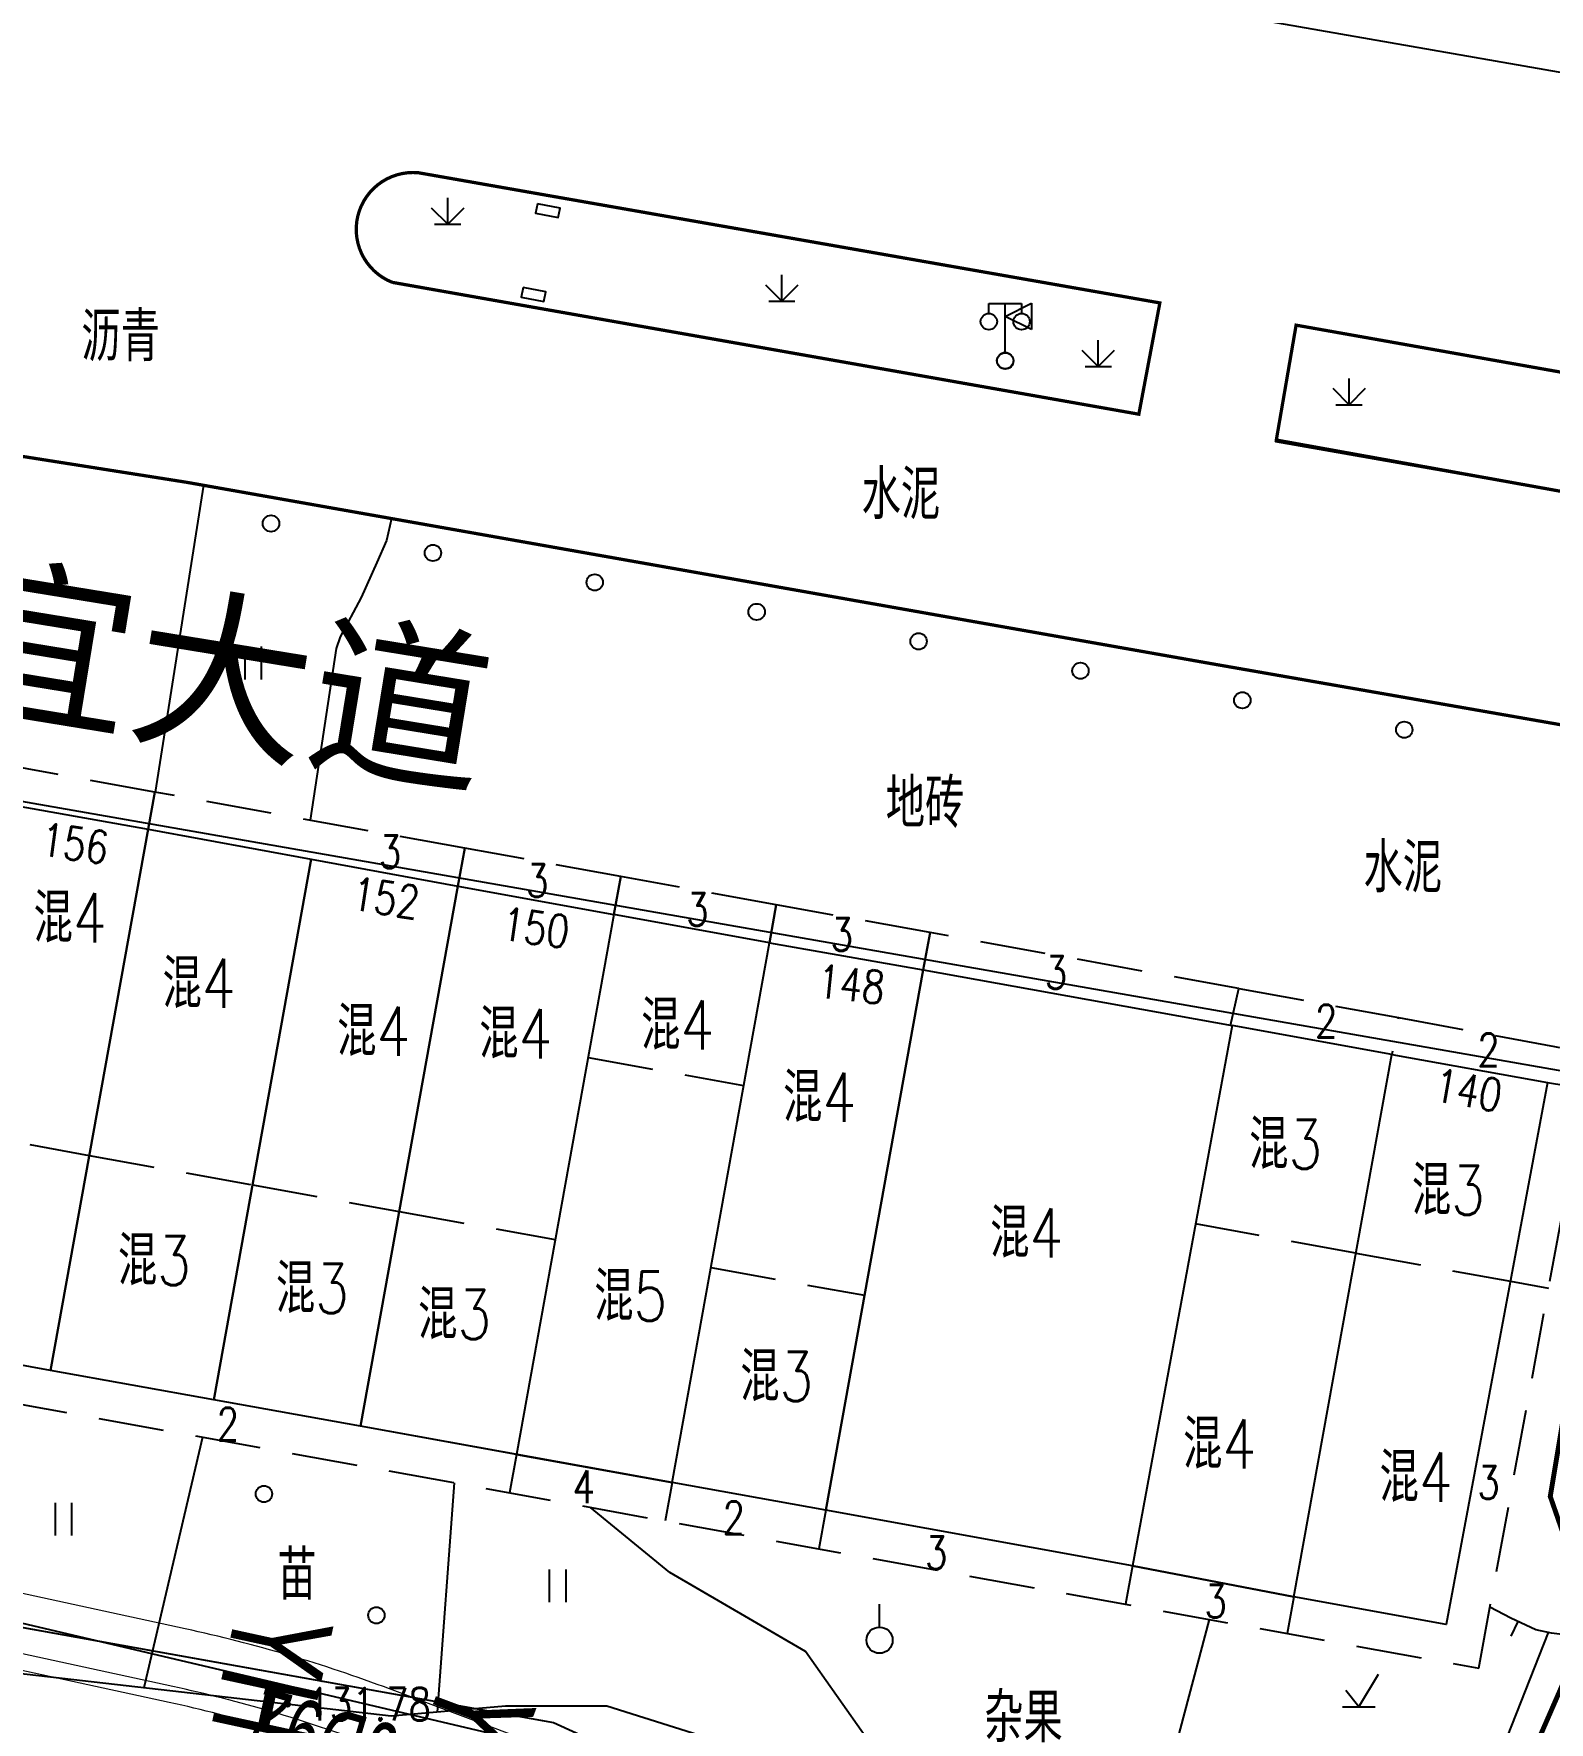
# Model space of a CAD drawing. Extents: x 529262 to 576451, y 2694391 to 2717535.
# Drawn here: x 562800.8 to 562847.1, y 2710872 to 2710923.5 of the extents above; entities that cross this region are included whole.
import ezdxf
from ezdxf.enums import TextEntityAlignment as Align
from ezdxf.xclip import XClip

# ---------------------------------------------------------------- set-up
doc = ezdxf.new("R2010")
doc.units = 0
doc.header["$XCLIPFRAME"] = 0
doc.linetypes.add('X3', pattern=[5, 4, -1])
doc.linetypes.add('X5', pattern=[3, 2, -1])
for name, color, linetype in [('DLDW', 8, 'Continuous'), ('DLSS', 4, 'Continuous'), ('DMTZ', 8, 'Continuous'), ('GCD', 8, 'Continuous'), ('GXYZ', 8, 'Continuous'), ('JMD', 8, 'Continuous'), ('PP-COM', 7, 'Continuous'), ('RD-中线', 40, 'Continuous'), ('RD-红线', 7, 'Continuous'), ('RD-路名', 7, 'Continuous'), ('ZBTZ', 8, 'Continuous'), ('ZJ', 7, 'Continuous'), ('交点标注', 3, 'Continuous'), ('桩号标注_YH', 2, 'Continuous'), ('河流', 4, 'Continuous'), ('道路中线_04护管挡墙', 7, 'Continuous')]:
    doc.layers.add(name, color=color, linetype=linetype)
doc.styles.add('EICAD', font='fsdb_e.shx', dxfattribs={"width": 0.707, "height": 2, "bigfont": 'tjhzf.shx'})
doc.styles.add('HZ', font='rs.shx', dxfattribs={"width": 0.8, "bigfont": 'hztxt.shx'})
doc.styles.add('JieTuHzTxt', font='smsim.shx', dxfattribs={"width": 0.7, "bigfont": 'smfs.shx'})
doc.styles.add('黑体', font='simhei.ttf')
doc.linetypes.add('10421', pattern='A,2,[150,AAA.SHX,S=0.5,R=0,X=0,Y=0.5],1e-11', length=2)
doc.linetypes.add('10422', pattern='A,0.75,[150,AAA.SHX,S=0.5,R=0,X=0,Y=0.5],1.5,[177,AAA.SHX,S=1,R=0,X=0,Y=0.4],0.75', length=3)
doc.linetypes.add('1161', pattern='A,0,[149,AAA.SHX,S=0.15,R=0,X=0,Y=0],-1.6', length=1.6)
doc.linetypes.add('732', pattern='A,9,-0.5,[162,AAA.SHX,S=1,R=0,X=0,Y=0],-0.5', length=10)

# ---------------------------------------------------------------- blocks, each defined once
blk = doc.blocks.new('A$C19FD0107')
at = {"layer": 'RD-中线', "color": 8}
blk.add_lwpolyline([(-7408.075, 16401.628), (-7423.959, 16404.555, 0.002243), (-7425.283, 16404.793), (-8443.288, 16582.934)], format="xyb", dxfattribs=at)
at = {"layer": 'RD-红线', "color": 8}
blk.add_lwpolyline([(-8013.051, 16477.191), (-8256.845, 16519.852)], dxfattribs=at)
blk = doc.blocks.new('gc121')
at = {"color": 8}
for p, q in [((-0.5, -1), (-0.5, 1)), ((0.5, -1), (0.5, 1))]:
    blk.add_line(p, q, dxfattribs=at)
blk = doc.blocks.new('gc170')
at = {"color": 8, "linetype": 'Continuous'}
blk.add_circle((0, 0), 0.5, dxfattribs=at)
blk = doc.blocks.new('gc124')
at = {"color": 8}
for p, q in [((0, 0), (0, 1.6)), ((-1, 1), (0, 0)), ((-0.8, 0), (0.8, 0)), ((0, 0), (1, 1))]:
    blk.add_line(p, q, dxfattribs=at)
blk = doc.blocks.new('gc097')
at = {"color": 8}
for p, q in [((-1, 2.9), (-1, 3.5)), ((-1, 3.5), (1, 3.5)), ((0, 0.5), (0, 3.5)), ((1, 3.5), (1, 2.9))]:
    blk.add_line(p, q, dxfattribs=at)
for centre in [(-1, 2.4), (1, 2.4), (0, 0)]:
    blk.add_circle(centre, 0.5, dxfattribs=at)
blk = doc.blocks.new('gc125')
at = {"color": 8}
blk.add_line((0, 0.8), (0, 2.2), dxfattribs=at)
blk.add_circle((0, 0), 0.8, dxfattribs=at)
blk = doc.blocks.new('gc123')
at = {"color": 8}
for p, q in [((0, 0), (1.2, 2)), ((-1, 0), (1, 0)), ((0, 0), (-0.8, 1))]:
    blk.add_line(p, q, dxfattribs=at)
blk = doc.blocks.new('gc019')
for p, q in [((0, 0.5), (0, 3.5)), ((0, 2.7), (1.6, 3.5)), ((1.6, 3.5), (1.6, 1.9)), ((1.6, 1.9), (0, 2.7))]:
    blk.add_line(p, q)
blk.add_circle((0, 0), 0.5)
blk = doc.blocks.new('GC200')
at = {"linetype": 'Continuous', "const_width": 0.2, "flags": 128}
blk.add_lwpolyline([(-0.1, 0, 1), (0.1, 0, 1)], format="xyb", close=True, dxfattribs=at)

msp = doc.modelspace()

# ---------------------------------------------------------------- linework, layer by layer
at = {"layer": 'DLSS', "linetype": 'Continuous', "const_width": 0.1, "flags": 128}
for points, elevation in [([(562811.785, 2710915.913, -0.86933), (562812.58, 2710919.257), (562835.2, 2710915.287), (562834.559, 2710911.892)], 137.06), ([(562811.785, 2710915.913, -0.86933), (562812.58, 2710919.257), (562835.2, 2710915.287), (562834.559, 2710911.892)], 137.06), ([(562839.357, 2710914.608), (562838.753, 2710911.104), (562850.203, 2710909.04, 0.789503), (562850.654, 2710912.603)], 137.127), ([(562839.357, 2710914.608), (562838.753, 2710911.104), (562850.203, 2710909.04, 0.789503), (562850.654, 2710912.603)], 137.127)]:
    msp.add_lwpolyline(points, format="xyb", close=True, dxfattribs=dict(at, elevation=elevation))
at = {"layer": 'DLSS', "linetype": 'Continuous', "const_width": 0.1, "elevation": 136.849, "flags": 128}
msp.add_lwpolyline([(562854.668, 2710901.154), (562836.84, 2710904.27), (562805.488, 2710909.818), (562797.271, 2710911.113)], dxfattribs=at)
msp.add_lwpolyline([(562854.668, 2710901.154), (562836.84, 2710904.27), (562805.488, 2710909.818), (562797.271, 2710911.113)], dxfattribs=at)
at = {"layer": 'DLSS', "color": 8, "linetype": 'X3', "const_width": 0.15}
for points in [[(562849.335, 2710892.228), (562847.111, 2710878.879), (562848.107, 2710876.013), (562848.1, 2710874.548), (562846.264, 2710870.34), (562845.676, 2710868.644), (562846.322, 2710866.69), (562847.81, 2710865.084), (562849.569, 2710864.002), (562852.242, 2710862.667), (562854.632, 2710859.419), (562855.287, 2710858.693)], [(562849.335, 2710892.228), (562847.111, 2710878.879), (562848.107, 2710876.013), (562848.1, 2710874.548), (562846.264, 2710870.34), (562845.676, 2710868.644), (562846.322, 2710866.69), (562847.81, 2710865.084), (562849.569, 2710864.002), (562852.242, 2710862.667), (562854.632, 2710859.419), (562855.287, 2710858.693)], [(562849.335, 2710892.228), (562847.111, 2710878.879), (562848.107, 2710876.013), (562848.1, 2710874.548), (562846.264, 2710870.34), (562845.676, 2710868.644), (562846.322, 2710866.69), (562847.81, 2710865.084), (562849.569, 2710864.002), (562852.242, 2710862.667), (562854.632, 2710859.419), (562858.248, 2710855.413)]]:
    msp.add_lwpolyline(points, dxfattribs=at)
at = {"layer": 'DMTZ', "linetype": 'Continuous'}
msp.add_line((562846.117, 2710875.067), (562845.907, 2710874.613), dxfattribs=at)
msp.add_line((562846.117, 2710875.067), (562845.907, 2710874.613), dxfattribs=at)
at = {"layer": 'DMTZ'}
msp.add_line((562847.052, 2710874.727), (562845.246, 2710870.165), dxfattribs=at)
msp.add_line((562847.052, 2710874.727), (562845.246, 2710870.165), dxfattribs=at)
at = {"layer": 'DMTZ', "linetype": '10422', "flags": 128}
for points in [[(562835.2, 2710915.287), (562834.559, 2710911.892), (562811.785, 2710915.913, -0.872402), (562812.58, 2710919.257), (562812.58, 2710919.257)], [(562835.2, 2710915.287), (562834.559, 2710911.892), (562811.785, 2710915.913, -0.872402), (562812.58, 2710919.257), (562812.58, 2710919.257)], [(562850.654, 2710912.603), (562850.654, 2710912.603, -0.787634), (562850.203, 2710909.04), (562838.738, 2710911.052), (562839.357, 2710914.608)], [(562850.654, 2710912.603), (562850.654, 2710912.603, -0.787634), (562850.203, 2710909.04), (562838.738, 2710911.052), (562839.357, 2710914.608)]]:
    msp.add_lwpolyline(points, format="xyb", dxfattribs=at)
at = {"layer": 'DMTZ', "linetype": '10421', "flags": 128}
for points in [[(562825.002, 2710868.378), (562823.491, 2710870.062), (562821.521, 2710871.474), (562818.324, 2710872.478), (562815.238, 2710872.478), (562811.744, 2710872.18), (562798.941, 2710873.64), (562780.824, 2710877.476), (562775.449, 2710881.071), (562773.448, 2710884.701), (562773.146, 2710889.926)], [(562825.002, 2710868.378), (562823.491, 2710870.062), (562821.521, 2710871.474), (562818.324, 2710872.478), (562815.238, 2710872.478), (562811.744, 2710872.18), (562798.941, 2710873.64), (562780.824, 2710877.476), (562775.449, 2710881.071), (562773.448, 2710884.701), (562773.146, 2710889.926)], [(562830.253, 2710867.488), (562826.276, 2710871.467), (562824.392, 2710874.154), (562820.253, 2710876.562), (562817.828, 2710878.544)], [(562830.253, 2710867.488), (562826.276, 2710871.467), (562824.392, 2710874.154), (562820.253, 2710876.562), (562817.828, 2710878.544)], [(562825.002, 2710868.378), (562823.491, 2710870.062), (562821.521, 2710871.474), (562818.324, 2710872.478), (562815.238, 2710872.478), (562811.744, 2710872.18), (562798.941, 2710873.64), (562791.192, 2710875.281)], [(562825.002, 2710868.378), (562823.491, 2710870.062), (562821.521, 2710871.474), (562818.324, 2710872.478), (562815.238, 2710872.478), (562811.744, 2710872.18), (562798.941, 2710873.64), (562791.192, 2710875.281)]]:
    msp.add_lwpolyline(points, dxfattribs=at)
at = {"layer": 'DMTZ', "linetype": '10422', "flags": 128}
msp.add_lwpolyline([(562843.937, 2710874.97), (562839.288, 2710875.817), (562834.367, 2710876.76), (562825.009, 2710878.46), (562820.318, 2710879.306), (562810.815, 2710881.019), (562806.334, 2710881.827), (562801.357, 2710882.725), (562796.572, 2710883.598), (562791.917, 2710884.448), (562782.366, 2710886.149)], dxfattribs=at)
msp.add_lwpolyline([(562843.937, 2710874.97), (562839.288, 2710875.817), (562834.367, 2710876.76), (562825.009, 2710878.46), (562820.318, 2710879.306), (562810.815, 2710881.019), (562806.334, 2710881.827), (562801.357, 2710882.725), (562796.572, 2710883.598), (562791.917, 2710884.448), (562782.366, 2710886.149)], dxfattribs=at)
msp.add_lwpolyline([(562843.937, 2710874.97), (562839.288, 2710875.817), (562834.367, 2710876.76), (562825.009, 2710878.46), (562820.318, 2710879.306), (562810.815, 2710881.019), (562806.334, 2710881.827), (562801.357, 2710882.725), (562796.572, 2710883.598), (562791.917, 2710884.448), (562782.366, 2710886.149)], dxfattribs=at)
msp.add_lwpolyline([(562843.937, 2710874.97), (562839.288, 2710875.817), (562834.367, 2710876.76), (562825.009, 2710878.46), (562820.318, 2710879.306), (562810.815, 2710881.019), (562806.334, 2710881.827), (562801.357, 2710882.725), (562796.572, 2710883.598), (562791.917, 2710884.448), (562782.366, 2710886.149)], dxfattribs=at)
at = {"layer": 'DMTZ', "linetype": 'Continuous', "flags": 128}
msp.add_lwpolyline([(562856.905, 2710872.534), (562856.42, 2710872.737), (562854.796, 2710873.31), (562853.394, 2710873.871), (562851.096, 2710874.573), (562850.25, 2710874.855), (562849.894, 2710874.871), (562848.427, 2710874.746), (562847.711, 2710874.638), (562847.154, 2710874.704), (562846.67, 2710874.811), (562845.908, 2710875.164), (562845.27, 2710875.499)], dxfattribs=at)
msp.add_lwpolyline([(562856.905, 2710872.534), (562856.42, 2710872.737), (562854.796, 2710873.31), (562853.394, 2710873.871), (562851.096, 2710874.573), (562850.25, 2710874.855), (562849.894, 2710874.871), (562848.427, 2710874.746), (562847.711, 2710874.638), (562847.154, 2710874.704), (562846.67, 2710874.811), (562845.908, 2710875.164), (562845.27, 2710875.499)], dxfattribs=at)
at = {"layer": 'GXYZ', "linetype": '732', "flags": 128}
msp.add_lwpolyline([(562853.972, 2710843.291), (562853.332, 2710848.325), (562851.513, 2710858.17), (562822.678, 2710869.785), (562790.779, 2710877.289), (562782.745, 2710878.483), (562772.724, 2710889.762), (562773.355, 2710900.574), (562780.991, 2710921.338), (562779.279, 2710955.843), (562778.562, 2710959.885), (562773.137, 2710975.231), (562768.716, 2710985.916)], dxfattribs=at)
at = {"layer": 'JMD', "linetype": 'Continuous', "flags": 128}
for points, elevation in [([(562816.212, 2710918.312), (562816.151, 2710918.022), (562816.848, 2710917.888), (562816.909, 2710918.178)], 137.388), ([(562816.212, 2710918.312), (562816.151, 2710918.022), (562816.848, 2710917.888), (562816.909, 2710918.178)], 137.388), ([(562815.771, 2710915.756), (562815.71, 2710915.466), (562816.407, 2710915.332), (562816.468, 2710915.622)], 137.39), ([(562815.771, 2710915.756), (562815.71, 2710915.466), (562816.407, 2710915.332), (562816.468, 2710915.622)], 137.39), ([(562809.308, 2710898.321), (562806.334, 2710881.827), (562801.357, 2710882.725), (562804.334, 2710899.234)], -526.97), ([(562809.308, 2710898.321), (562806.334, 2710881.827), (562801.357, 2710882.725), (562804.334, 2710899.234)], -526.97), ([(562809.308, 2710898.321), (562806.334, 2710881.827), (562801.357, 2710882.725), (562804.334, 2710899.234)], -526.97), ([(562809.308, 2710898.321), (562806.334, 2710881.827), (562801.357, 2710882.725), (562804.334, 2710899.234)], -526.97), ([(562818.544, 2710896.632), (562815.574, 2710880.161), (562810.815, 2710881.019), (562813.787, 2710897.499)], 137.41), ([(562818.544, 2710896.632), (562815.574, 2710880.161), (562810.815, 2710881.019), (562813.787, 2710897.499)], 137.41), ([(562818.544, 2710896.632), (562815.574, 2710880.161), (562820.318, 2710879.306), (562823.287, 2710895.771)], 137.41), ([(562818.544, 2710896.632), (562815.574, 2710880.161), (562820.318, 2710879.306), (562823.287, 2710895.771)], 137.41), ([(562823.287, 2710895.771), (562827.982, 2710894.943), (562825.009, 2710878.46), (562820.318, 2710879.306)], -527.665), ([(562823.287, 2710895.771), (562827.982, 2710894.943), (562825.009, 2710878.46), (562820.318, 2710879.306)], -527.665), ([(562827.982, 2710894.943), (562837.405, 2710893.24), (562834.367, 2710876.76), (562825.009, 2710878.46)], 137.376), ([(562827.982, 2710894.943), (562837.405, 2710893.24), (562834.367, 2710876.76), (562825.009, 2710878.46)], 137.376), ([(562834.367, 2710876.76), (562839.288, 2710875.817), (562842.276, 2710892.36), (562837.405, 2710893.24)], 137.376), ([(562834.367, 2710876.76), (562839.288, 2710875.817), (562842.276, 2710892.36), (562837.405, 2710893.24)], 137.376)]:
    msp.add_lwpolyline(points, close=True, dxfattribs=dict(at, elevation=elevation))
at = {"layer": 'JMD', "linetype": 'X5'}
for points, elevation in [([(562804.334, 2710899.234), (562804.539, 2710900.365), (562795.134, 2710902.069), (562794.875, 2710900.916)], 137.379), ([(562804.334, 2710899.234), (562804.539, 2710900.365), (562795.134, 2710902.069), (562794.875, 2710900.916)], 137.379), ([(562813.787, 2710897.499), (562813.995, 2710898.651), (562804.539, 2710900.365), (562804.334, 2710899.234)], 137.376), ([(562813.787, 2710897.499), (562813.995, 2710898.651), (562804.539, 2710900.365), (562804.334, 2710899.234)], 137.376), ([(562818.544, 2710896.632), (562818.753, 2710897.789), (562813.995, 2710898.651), (562813.787, 2710897.499)], 137.376), ([(562818.544, 2710896.632), (562818.753, 2710897.789), (562813.995, 2710898.651), (562813.787, 2710897.499)], 137.376), ([(562823.287, 2710895.771), (562823.497, 2710896.929), (562818.753, 2710897.789), (562818.544, 2710896.632)], 137.376), ([(562823.287, 2710895.771), (562823.497, 2710896.929), (562818.753, 2710897.789), (562818.544, 2710896.632)], 137.376), ([(562827.982, 2710894.943), (562828.188, 2710896.079), (562823.497, 2710896.929), (562823.287, 2710895.771)], 137.376), ([(562827.982, 2710894.943), (562828.188, 2710896.079), (562823.497, 2710896.929), (562823.287, 2710895.771)], 137.376), ([(562837.355, 2710893.24), (562837.61, 2710894.372), (562828.188, 2710896.079), (562827.982, 2710894.943)], 137.42), ([(562837.355, 2710893.24), (562837.61, 2710894.372), (562828.188, 2710896.079), (562827.982, 2710894.943)], 137.42), ([(562782.366, 2710886.149), (562782.161, 2710884.999), (562844.928, 2710873.639), (562848.376, 2710892.392)], 137.376), ([(562782.366, 2710886.149), (562782.161, 2710884.999), (562844.928, 2710873.639), (562848.376, 2710892.392)], 137.376), ([(562782.366, 2710886.149), (562782.161, 2710884.999), (562844.928, 2710873.639), (562848.376, 2710892.392)], 137.376), ([(562782.366, 2710886.149), (562782.161, 2710884.999), (562844.928, 2710873.639), (562848.376, 2710892.392)], 137.376)]:
    msp.add_lwpolyline(points, dxfattribs=dict(at, elevation=elevation))
at = {"layer": 'JMD', "linetype": 'Continuous', "flags": 128}
for points in [[(562799.581, 2710900.079), (562804.334, 2710899.234), (562801.357, 2710882.725), (562796.572, 2710883.598)], [(562799.581, 2710900.079), (562804.334, 2710899.234), (562801.357, 2710882.725), (562796.572, 2710883.598)], [(562799.581, 2710900.079), (562804.334, 2710899.234), (562801.357, 2710882.725), (562796.572, 2710883.598)], [(562799.581, 2710900.079), (562804.334, 2710899.234), (562801.357, 2710882.725), (562796.572, 2710883.598)], [(562809.308, 2710898.321), (562813.787, 2710897.499), (562810.815, 2710881.019), (562806.334, 2710881.827)], [(562809.308, 2710898.321), (562813.787, 2710897.499), (562810.815, 2710881.019), (562806.334, 2710881.827)], [(562809.308, 2710898.321), (562813.787, 2710897.499), (562810.815, 2710881.019), (562806.334, 2710881.827)], [(562809.308, 2710898.321), (562813.787, 2710897.499), (562810.815, 2710881.019), (562806.334, 2710881.827)], [(562842.276, 2710892.36), (562847.031, 2710891.501), (562843.937, 2710874.97), (562839.288, 2710875.817)], [(562842.276, 2710892.36), (562847.031, 2710891.501), (562843.937, 2710874.97), (562839.288, 2710875.817)]]:
    msp.add_lwpolyline(points, close=True, dxfattribs=at)
at = {"layer": 'JMD', "linetype": 'X5', "flags": 128}
for points, elevation in [([(562837.61, 2710894.372), (562842.481, 2710893.492), (562842.276, 2710892.36)], 137.42), ([(562837.61, 2710894.372), (562842.481, 2710893.492), (562842.276, 2710892.36)], 137.42), ([(562842.481, 2710893.492), (562847.237, 2710892.602), (562848.376, 2710892.392)], 137.42), ([(562842.481, 2710893.492), (562847.237, 2710892.602), (562848.376, 2710892.392)], 137.42), ([(562817.757, 2710892.272), (562822.501, 2710891.416)], 137.41), ([(562817.757, 2710892.272), (562822.501, 2710891.416)], 137.41), ([(562815.574, 2710880.161), (562815.362, 2710878.99)], 137.41), ([(562815.574, 2710880.161), (562815.362, 2710878.99)], 137.41), ([(562820.318, 2710879.306), (562820.105, 2710878.131)], 137.41), ([(562820.318, 2710879.306), (562820.105, 2710878.131)], 137.41), ([(562825.009, 2710878.46), (562824.796, 2710877.282)], 137.376), ([(562825.009, 2710878.46), (562824.796, 2710877.282)], 137.376), ([(562834.367, 2710876.76), (562834.155, 2710875.589)], 137.376), ([(562834.367, 2710876.76), (562834.155, 2710875.589)], 137.376)]:
    msp.add_lwpolyline(points, dxfattribs=dict(at, elevation=elevation))
for points in [[(562797.769, 2710890.151), (562802.539, 2710889.28)], [(562797.769, 2710890.151), (562802.539, 2710889.28)], [(562802.539, 2710889.28), (562807.516, 2710888.382)], [(562802.539, 2710889.28), (562807.516, 2710888.382)], [(562807.516, 2710888.382), (562811.997, 2710887.574)], [(562807.516, 2710888.382), (562811.997, 2710887.574)], [(562811.997, 2710887.574), (562816.756, 2710886.716)], [(562811.997, 2710887.574), (562816.756, 2710886.716)], [(562841.181, 2710886.297), (562836.291, 2710887.198)], [(562841.181, 2710886.297), (562836.291, 2710887.198)], [(562841.181, 2710886.297), (562845.897, 2710885.445)], [(562841.181, 2710886.297), (562845.897, 2710885.445)], [(562821.5, 2710885.861), (562826.191, 2710885.015)], [(562821.5, 2710885.861), (562826.191, 2710885.015)], [(562845.897, 2710885.445), (562847.059, 2710885.231)], [(562845.897, 2710885.445), (562847.059, 2710885.231)], [(562839.288, 2710875.817), (562839.085, 2710874.696)], [(562839.288, 2710875.817), (562839.085, 2710874.696)]]:
    msp.add_lwpolyline(points, dxfattribs=at)
at = {"layer": 'ZBTZ', "linetype": '1161', "flags": 128}
for points, elevation in [([(562804.562, 2710900.361), (562806.03, 2710909.722)], 137.264), ([(562847.031, 2710891.501), (562848.761, 2710891.226), (562848.836, 2710892.279), (562854.897, 2710891.66), (562853.589, 2710882.079), (562857.871, 2710880.8)], 137.252), ([(562847.031, 2710891.501), (562848.761, 2710891.226), (562848.836, 2710892.279), (562854.897, 2710891.66), (562853.589, 2710882.079), (562857.871, 2710880.8)], 137.252), ([(562805.989, 2710880.686), (562804.203, 2710873.04)], 137.376), ([(562805.989, 2710880.686), (562804.203, 2710873.04)], 137.376), ([(562805.989, 2710880.686), (562804.203, 2710873.04)], 137.376), ([(562805.989, 2710880.686), (562804.203, 2710873.04)], 137.376), ([(562813.675, 2710879.295), (562813.153, 2710872.3)], 137.376), ([(562813.675, 2710879.295), (562813.153, 2710872.3)], 137.376), ([(562834.014, 2710864.928), (562836.71, 2710875.126)], 133.706), ([(562834.014, 2710864.928), (562836.71, 2710875.126)], 133.706)]:
    msp.add_lwpolyline(points, dxfattribs=dict(at, elevation=elevation))
at = {"layer": 'ZBTZ', "linetype": '1161'}
msp.add_lwpolyline([(562811.761, 2710908.711), (562811.605, 2710908.035), (562811.306, 2710907.37), (562810.831, 2710906.298), (562810.193, 2710905.104), (562810.071, 2710904.748), (562809.276, 2710899.506)], dxfattribs=at)
at = {"layer": '河流', "color": 252, "elevation": 176.94}
for points in [[(562785.376, 2710902.411), (562781.488, 2710894.412), (562778.407, 2710884.736), (562787.211, 2710877.259), (562816.705, 2710871.981), (562833.61, 2710864.271), (562840.335, 2710858.56), (562847.417, 2710856.356), (562850.528, 2710853.248), (562849.655, 2710846.622)], [(562785.376, 2710902.411), (562781.488, 2710894.412), (562778.407, 2710884.736), (562787.211, 2710877.259), (562816.705, 2710871.981), (562833.61, 2710864.271), (562840.335, 2710858.56), (562847.417, 2710856.356), (562850.528, 2710853.248), (562849.655, 2710846.622)], [(562785.376, 2710902.411), (562781.488, 2710894.412), (562778.407, 2710884.736), (562787.211, 2710877.259), (562816.705, 2710871.981), (562833.61, 2710864.271), (562840.335, 2710858.56), (562847.417, 2710856.356), (562850.528, 2710853.248), (562849.655, 2710846.622)], [(562785.376, 2710902.411), (562781.488, 2710894.412), (562778.407, 2710884.736), (562787.211, 2710877.259), (562816.705, 2710871.981), (562833.61, 2710864.271), (562840.335, 2710858.56), (562847.417, 2710856.356), (562850.528, 2710853.248), (562849.655, 2710846.622)], [(562785.376, 2710902.411), (562781.488, 2710894.412), (562778.407, 2710884.736), (562787.211, 2710877.259), (562816.705, 2710871.981), (562833.61, 2710864.271), (562840.335, 2710858.56), (562847.417, 2710856.356), (562850.528, 2710853.248), (562849.655, 2710846.622)], [(562791.823, 2710876.433), (562816.705, 2710871.981), (562833.61, 2710864.271), (562840.335, 2710858.56), (562847.417, 2710856.356), (562850.528, 2710853.248), (562849.655, 2710846.622)], [(562791.823, 2710876.433), (562816.705, 2710871.981), (562833.61, 2710864.271), (562840.335, 2710858.56), (562847.417, 2710856.356), (562850.528, 2710853.248), (562849.655, 2710846.622)], [(562791.823, 2710876.433), (562816.705, 2710871.981), (562833.61, 2710864.271), (562840.335, 2710858.56), (562847.417, 2710856.356), (562850.528, 2710853.248), (562849.655, 2710846.622)], [(562791.823, 2710876.433), (562816.705, 2710871.981), (562833.61, 2710864.271), (562840.335, 2710858.56), (562847.417, 2710856.356), (562850.528, 2710853.248), (562849.655, 2710846.622)], [(562791.823, 2710876.433), (562816.705, 2710871.981), (562833.61, 2710864.271), (562840.335, 2710858.56), (562847.417, 2710856.356), (562850.528, 2710853.248), (562849.655, 2710846.622)]]:
    msp.add_lwpolyline(points, dxfattribs=at)
at = {"layer": '道路中线_04护管挡墙', "color": 8, "lineweight": 0}
for points in [[(562814.895, 2710710.982), (562811.098, 2710721.844, -0.098592), (562808.514, 2710740.215), (562809.868, 2710764.033, -0.015995), (562810.137, 2710767.059), (562813.497, 2710794.743, -0.136662), (562819.141, 2710808.378), (562819.856, 2710809.292, -0.066376), (562824.109, 2710813.451), (562824.203, 2710813.521, 0.210919), (562831.146, 2710825.834), (562831.555, 2710830.002, -0.128086), (562833.73, 2710835.916), (562835.639, 2710838.663, 0.129893), (562838.696, 2710847.066), (562839.007, 2710850.492, 0.337609), (562830.95, 2710863.326), (562810.892, 2710870.852, 0.036305), (562804.98, 2710872.594), (562778.1, 2710878.431, -0.414929), (562771.027, 2710889.457), (562774.341, 2710904.537)], [(562815.367, 2710711.147), (562811.57, 2710722.009, -0.098592), (562809.013, 2710740.187), (562810.367, 2710764.005, -0.015995), (562810.634, 2710766.999), (562813.994, 2710794.683, -0.136662), (562819.534, 2710808.07), (562820.25, 2710808.984, -0.066376), (562824.408, 2710813.05), (562824.503, 2710813.121, 0.210919), (562831.644, 2710825.786), (562832.052, 2710829.953, -0.128086), (562834.141, 2710835.63), (562836.05, 2710838.378, 0.129893), (562839.194, 2710847.021), (562839.505, 2710850.446, 0.337609), (562831.126, 2710863.794), (562811.068, 2710871.321, 0.036305), (562805.086, 2710873.082), (562778.206, 2710878.92, -0.414929), (562771.515, 2710889.35), (562774.829, 2710904.43)], [(562817.066, 2710711.741), (562813.269, 2710722.603, -0.098592), (562810.81, 2710740.085), (562812.164, 2710763.903, -0.015995), (562812.421, 2710766.782), (562815.78, 2710794.466, -0.136662), (562820.952, 2710806.961), (562821.667, 2710807.875, -0.066376), (562825.485, 2710811.608), (562825.58, 2710811.679, 0.210919), (562833.435, 2710825.61), (562833.844, 2710829.778, -0.128086), (562835.619, 2710834.603), (562837.528, 2710837.351, 0.129893), (562840.986, 2710846.858), (562841.298, 2710850.284, 0.337609), (562831.758, 2710865.479), (562811.7, 2710873.006, 0.036305), (562805.468, 2710874.841), (562778.588, 2710880.679, -0.414929), (562773.274, 2710888.964), (562776.587, 2710904.044)]]:
    msp.add_lwpolyline(points, format="xyb", dxfattribs=at)

# ---------------------------------------------------------------- block references
at = {"layer": 'DLDW', "color": 252, "linetype": 'Continuous', "xscale": 0.5, "yscale": 0.5, "zscale": 0.5}
for name, p in [('gc097', (562830.483, 2710913.516)), ('gc097', (562830.483, 2710913.516)), ('gc019', (562830.481, 2710913.527, 137.504)), ('gc019', (562830.481, 2710913.527, 137.504))]:
    msp.add_blockref(name, p, dxfattribs=at)
at = {"layer": 'GCD', "linetype": 'Continuous'}
ref = msp.add_blockref('GC200', (562808.591, 2710872.54, 131.784), dxfattribs=dict(at, xscale=0.5, yscale=0.5, zscale=0.5))
ref.add_attrib('height', '131.78', dxfattribs={"linetype": 'Continuous', "height": 1, "style": 'HZ', "width": 0.8}).set_placement((562809.191, 2710872.54, 131.784), align=Align.MIDDLE_LEFT)
at = {"layer": 'PP-COM'}
ref = msp.add_blockref('A$C19FD0107', (570997.993, 2694390.603), dxfattribs=at)
XClip(ref).set_block_clipping_path([(-9366.4383134884, 14428.6043910822), (-3328.4480743363, 17452.7484863754)])
at = {"layer": 'ZBTZ', "linetype": 'Continuous', "xscale": 0.5, "yscale": 0.5}
for name, p in [('gc124', (562813.473, 2710917.687)), ('gc124', (562813.473, 2710917.687)), ('gc124', (562823.666, 2710915.338)), ('gc124', (562823.666, 2710915.338)), ('gc124', (562833.321, 2710913.347)), ('gc124', (562833.321, 2710913.347)), ('gc124', (562840.974, 2710912.181)), ('gc124', (562840.974, 2710912.181)), ('gc121', (562807.545, 2710904.302)), ('gc170', (562807.867, 2710878.954)), ('gc170', (562807.867, 2710878.954)), ('gc121', (562801.753, 2710878.186)), ('gc121', (562801.753, 2710878.186)), ('gc121', (562801.753, 2710878.186)), ('gc121', (562801.753, 2710878.186)), ('gc121', (562816.833, 2710876.152)), ('gc121', (562816.833, 2710876.152)), ('gc170', (562811.298, 2710875.253)), ('gc170', (562811.298, 2710875.253)), ('gc125', (562826.648, 2710874.494)), ('gc125', (562826.648, 2710874.494)), ('gc123', (562841.27, 2710872.457)), ('gc123', (562841.27, 2710872.457))]:
    msp.add_blockref(name, p, dxfattribs=at)
at = {"layer": 'ZBTZ', "linetype": 'Continuous', "xscale": 0.4999999999661203, "yscale": 0.4999999999661203, "zscale": 0.4999999999661203, "rotation": 169.6879291304701}
for p in [(562808.082, 2710908.558), (562808.082, 2710908.558), (562813.021, 2710907.659), (562813.021, 2710907.659), (562817.96, 2710906.761), (562817.96, 2710906.761), (562822.899, 2710905.862), (562822.899, 2710905.862), (562827.838, 2710904.963), (562827.838, 2710904.963), (562832.778, 2710904.065), (562832.778, 2710904.065), (562837.717, 2710903.166), (562837.717, 2710903.166), (562842.656, 2710902.267), (562842.656, 2710902.267)]:
    msp.add_blockref('gc170', p, dxfattribs=at)

# ---------------------------------------------------------------- texts
at = {"layer": 'JMD', "linetype": 'Continuous', "style": 'HZ', "width": 0.8}
for s, p in [('混4', (562803.065, 2710896.527)), ('混4', (562803.065, 2710896.527)), ('混4', (562806.998, 2710894.529)), ('混4', (562806.998, 2710894.529)), ('混4', (562812.327, 2710893.068)), ('混4', (562812.327, 2710893.068)), ('混4', (562821.602, 2710893.262)), ('混4', (562821.602, 2710893.262)), ('混4', (562816.662, 2710892.992)), ('混4', (562816.662, 2710892.992)), ('混4', (562825.932, 2710891.055)), ('混4', (562825.932, 2710891.055)), ('混3', (562840.15, 2710889.622)), ('混3', (562840.15, 2710889.622)), ('混3', (562845.115, 2710888.217)), ('混3', (562845.115, 2710888.217)), ('混4', (562832.248, 2710886.916)), ('混4', (562832.248, 2710886.916)), ('混3', (562805.639, 2710886.071)), ('混3', (562805.639, 2710886.071)), ('混3', (562805.639, 2710886.071)), ('混3', (562805.639, 2710886.071)), ('混3', (562810.457, 2710885.224)), ('混3', (562810.457, 2710885.224)), ('混5', (562820.169, 2710884.99)), ('混5', (562820.169, 2710884.99)), ('混3', (562814.797, 2710884.43)), ('混3', (562814.797, 2710884.43)), ('混3', (562824.626, 2710882.536)), ('混3', (562824.626, 2710882.536)), ('混4', (562838.136, 2710880.478)), ('混4', (562838.136, 2710880.478)), ('混4', (562844.129, 2710879.466)), ('混4', (562844.129, 2710879.466))]:
    msp.add_text(s, height=1.5, dxfattribs=at).set_placement(p, align=Align.MIDDLE_RIGHT)
at = {"layer": 'RD-路名', "color": 7, "style": '黑体'}
msp.add_text('金宜大道', height=4, rotation=350.726, dxfattribs=at).set_placement((562803.961, 2710904.451), align=Align.MIDDLE)
at = {"layer": 'ZJ', "color": 8, "linetype": 'Continuous', "ltscale": 0.5, "style": 'HZ', "width": 0.8}
for s, height, p in [('沥青', 1.5, (562803.495, 2710914.332)), ('3', 1, (562811.716, 2710898.543)), ('3', 1, (562811.716, 2710898.543)), ('水泥', 1.5, (562842.612, 2710898.132)), ('3', 1, (562816.208, 2710897.665)), ('3', 1, (562816.208, 2710897.665)), ('3', 1, (562821.092, 2710896.786)), ('3', 1, (562821.092, 2710896.786)), ('3', 1, (562825.498, 2710896.022)), ('3', 1, (562825.498, 2710896.022)), ('3', 1, (562832.031, 2710894.864)), ('3', 1, (562832.031, 2710894.864)), ('2', 1, (562840.275, 2710893.379)), ('2', 1, (562840.275, 2710893.379)), ('2', 1, (562845.229, 2710892.501)), ('2', 1, (562845.229, 2710892.501)), ('2', 1, (562806.766, 2710881.086)), ('2', 1, (562806.766, 2710881.086)), ('2', 1, (562806.766, 2710881.086)), ('2', 1, (562806.766, 2710881.086)), ('4', 1, (562817.623, 2710879.175)), ('4', 1, (562817.623, 2710879.175)), ('3', 1, (562845.229, 2710879.304)), ('3', 1, (562845.229, 2710879.304)), ('2', 1, (562822.201, 2710878.229)), ('2', 1, (562822.201, 2710878.229)), ('3', 1, (562828.378, 2710877.159)), ('3', 1, (562828.378, 2710877.159)), ('苗', 1.5, (562808.875, 2710876.56)), ('苗', 1.5, (562808.875, 2710876.56)), ('3', 1, (562836.901, 2710875.683)), ('3', 1, (562836.901, 2710875.683))]:
    msp.add_text(s, height=height, dxfattribs=at).set_placement(p, align=Align.MIDDLE)
at = {"layer": 'ZJ', "color": 8, "linetype": 'Continuous', "style": 'HZ', "width": 0.8}
for s, p in [('水泥', (562827.3, 2710909.517)), ('地砖', (562828.036, 2710900.099)), ('杂果', (562831.039, 2710872.211)), ('杂果', (562831.039, 2710872.211))]:
    msp.add_text(s, height=1.5, dxfattribs=at).set_placement(p, align=Align.MIDDLE)
for s, rotation, p in [('156', 352.267, (562802.098, 2710898.793)), ('156', 352.267, (562802.098, 2710898.793)), ('152', 351.4649, (562811.586, 2710897.133)), ('152', 351.4649, (562811.586, 2710897.133)), ('150', 352.0425, (562816.156, 2710896.225)), ('150', 352.0425, (562816.156, 2710896.225)), ('148', 353.9004, (562825.782, 2710894.5)), ('148', 353.9004, (562825.782, 2710894.5)), ('140', 349.8681, (562844.609, 2710891.266)), ('140', 349.8681, (562844.609, 2710891.266))]:
    msp.add_text(s, height=1, rotation=rotation, dxfattribs=at).set_placement(p, align=Align.MIDDLE)
at = {"layer": '交点标注', "style": 'EICAD', "width": 0.707}
msp.add_text('JD92', height=2, rotation=163.589, dxfattribs=at).set_placement((562809.657, 2710871.498), align=Align.MIDDLE_CENTER)
at = {"layer": '桩号标注_YH', "style": 'JieTuHzTxt', "width": 0.7}
for s, rotation, p in [('YH2+107', 257.7474, (562804.938, 2710870.045)), ('YH2+101', 249.4307, (562810.482, 2710868.336))]:
    msp.add_text(s, height=3, rotation=rotation, dxfattribs=at).set_placement(p, align=Align.BOTTOM_CENTER)

doc.saveas('drawing.dxf')
